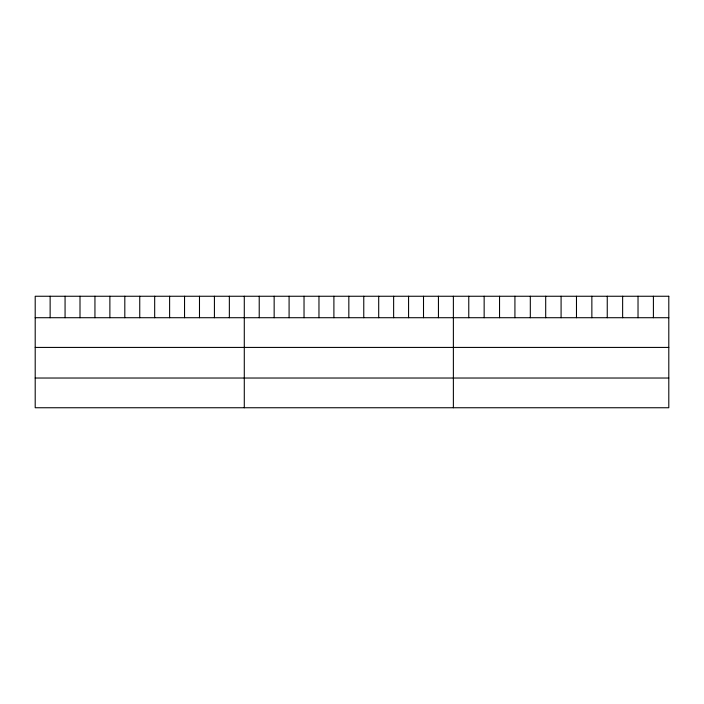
<?xml version="1.0" encoding="UTF-8"?>
<svg xmlns="http://www.w3.org/2000/svg" width="704" height="704" viewBox="0 0 704 704"><rect width="100%" height="100%" fill="white"/><g stroke="black" fill="none" stroke-linecap="round" stroke-linejoin="round"><path stroke-width="1.06" d="M35.2 317.715L668.8 317.715M35.2 347.424L668.8 347.424M35.2 378.03L668.8 378.03M653.409 296.252L653.409 317.715M638.026 296.252L638.026 317.715M622.635 296.252L622.635 317.715M607.253 296.252L607.253 317.715M591.862 296.252L591.862 317.715M576.479 296.252L576.479 317.715M561.088 296.252L561.088 317.715M545.697 296.252L545.697 317.715M530.314 296.252L530.314 317.715M514.923 296.252L514.923 317.715M499.541 296.252L499.541 317.715M484.15 296.252L484.15 317.715M468.767 296.252L468.767 317.715M453.376 296.252L453.376 407.748M438.442 296.252L438.442 317.715M423.509 296.252L423.509 317.715M408.575 296.252L408.575 317.715M393.633 296.252L393.633 317.715M378.699 296.252L378.699 317.715M363.766 296.252L363.766 317.715M348.832 296.252L348.832 317.715M333.898 296.252L333.898 317.715M318.965 296.252L318.965 317.715M304.031 296.252L304.031 317.715M289.089 296.252L289.089 317.715M274.155 296.252L274.155 317.715M259.222 296.252L259.222 317.715M244.288 296.252L244.288 407.748M229.354 296.252L229.354 317.715M214.421 296.252L214.421 317.715M199.487 296.252L199.487 317.715M184.545 296.252L184.545 317.715M169.611 296.252L169.611 317.715M154.678 296.252L154.678 317.715M139.744 296.252L139.744 317.715M124.81 296.252L124.81 317.715M109.877 296.252L109.877 317.715M94.943 296.252L94.943 317.715M80.001 296.252L80.001 317.715M65.067 296.252L65.067 317.715M50.134 296.252L50.134 317.715M668.8 296.252L35.2 296.252L35.2 407.748L668.8 407.748L668.8 296.252"/></g></svg>
